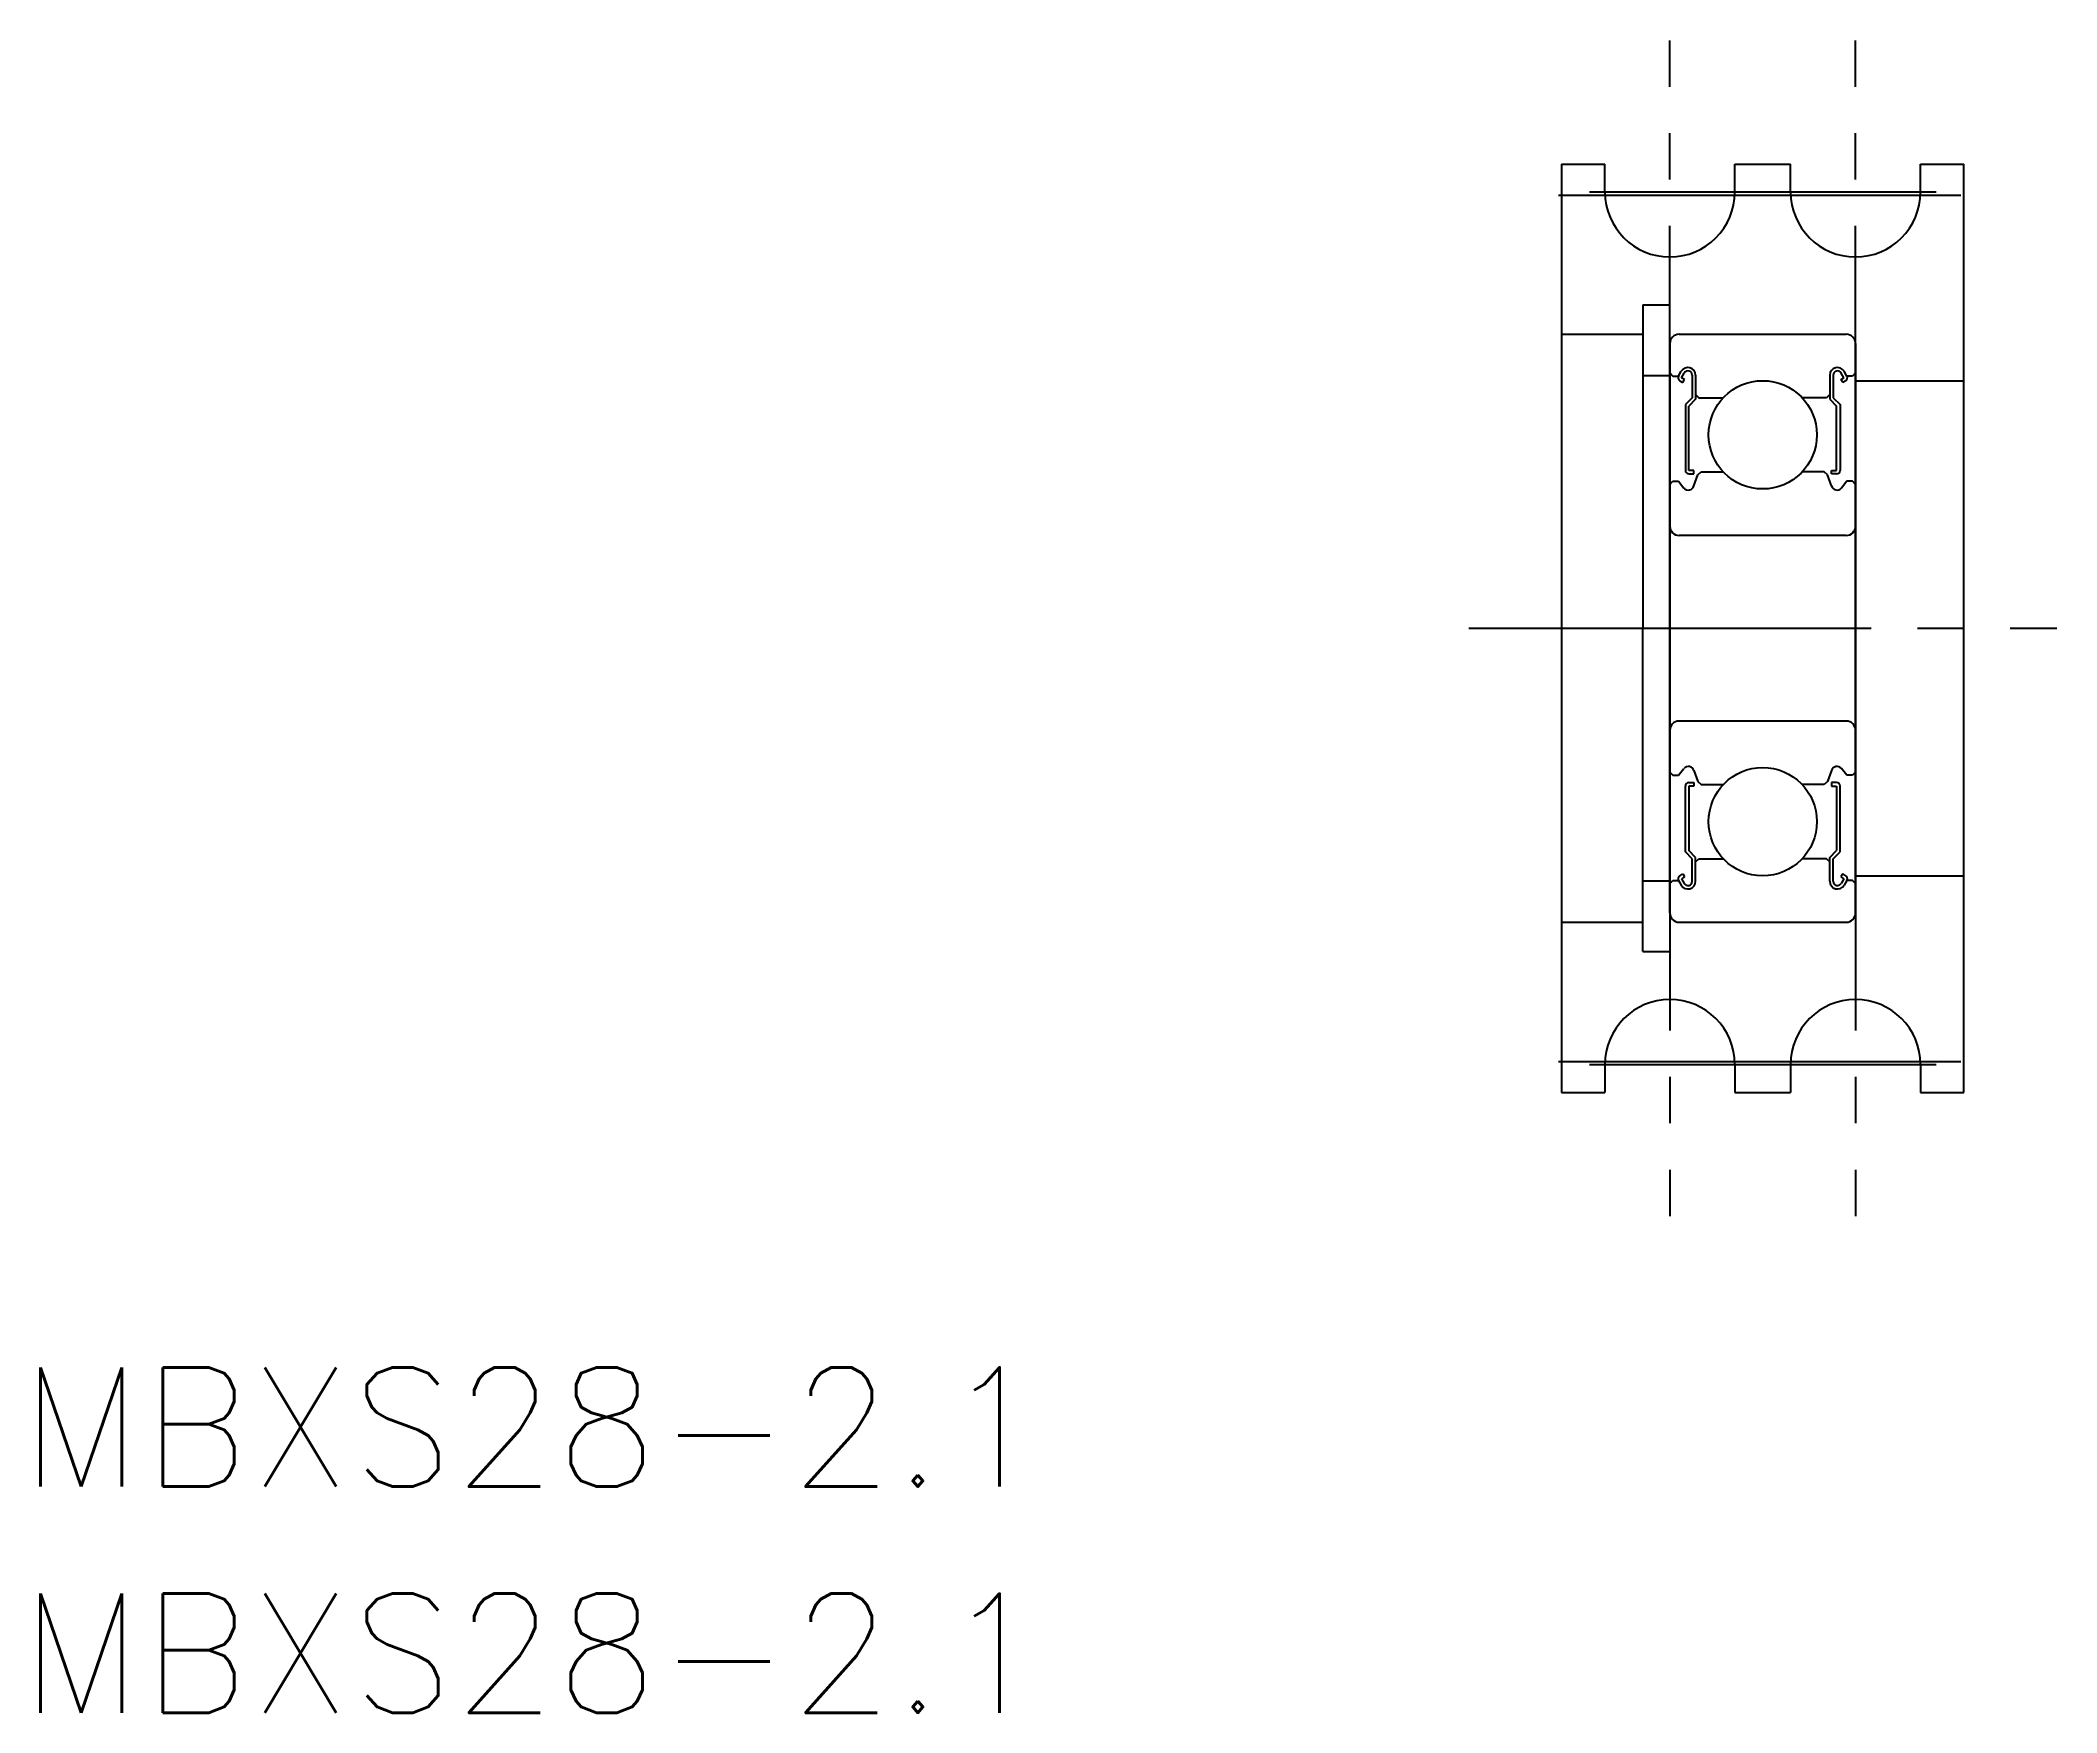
# Model space of a CAD drawing. Extents: x 107.8 to 172.9, y 182.8 to 236.9.
import ezdxf

# ---------------------------------------------------------------- set-up
doc = ezdxf.new("R2010")
doc.units = 0
doc.linetypes.add('CENTER', pattern=[17.5, 13, -1.5, 1.5, -1.5])
doc.layers.get('0').update_dxf_attribs({"linetype": 'CONTINUOUS'})
doc.layers.add('CENTER', color=1, linetype='CENTER')
doc.styles.get("Standard").update_dxf_attribs({"font": 'txt.shx', "bigfont": '@extfont2.shx'})

msp = doc.modelspace()

# ---------------------------------------------------------------- linework, layer by layer
at = {"color": 7, "linetype": 'CONTINUOUS'}
for p, q in [((156.927, 232.884), (158.327, 232.884)), ((156.927, 232.884), (156.927, 202.884)), ((158.327, 231.984), (158.327, 232.884)), ((162.527, 231.984), (162.527, 232.884)), ((162.527, 232.884), (164.327, 232.884)), ((164.327, 231.984), (164.327, 232.884)), ((168.527, 232.884), (169.927, 232.884)), ((168.527, 231.984), (168.527, 232.884)), ((169.927, 202.884), (169.927, 232.884)), ((159.552, 228.334), (159.552, 217.884)), ((159.552, 228.334), (160.427, 228.334)), ((160.427, 217.884), (160.427, 228.334)), ((156.927, 227.384), (159.552, 227.384)), ((160.427, 227.084), (160.427, 217.884)), ((160.727, 227.384), (166.127, 227.384)), ((166.427, 227.084), (166.427, 217.884)), ((160.427, 226.134), (160.527, 226.034)), ((160.704, 226.034), (160.795, 226.188)), ((160.801, 225.979), (160.891, 226.132)), ((166.053, 225.979), (165.962, 226.132)), ((166.149, 226.034), (166.058, 226.188)), ((166.427, 226.134), (166.327, 226.034)), ((159.552, 226.05), (160.427, 226.05)), ((160.527, 226.034), (160.704, 226.034)), ((160.745, 225.883), (160.841, 225.827)), ((160.897, 225.923), (160.801, 225.979)), ((160.841, 225.827), (160.897, 225.923)), ((161.149, 226.063), (161.149, 225.334)), ((161.26, 226.063), (161.26, 225.288)), ((165.593, 226.063), (165.593, 225.288)), ((165.704, 226.063), (165.704, 225.334)), ((165.956, 225.923), (166.053, 225.979)), ((166.012, 225.827), (165.956, 225.923)), ((166.108, 225.883), (166.012, 225.827)), ((166.327, 226.034), (166.149, 226.034)), ((166.427, 225.884), (169.927, 225.884)), ((161.149, 225.334), (160.927, 225.112)), ((160.927, 225.112), (160.927, 222.986)), ((161.26, 225.288), (161.038, 225.066)), ((161.038, 222.986), (161.038, 225.066)), ((161.26, 225.434), (161.36, 225.334)), ((161.36, 225.334), (162.153, 225.334)), ((165.493, 225.334), (164.7, 225.334)), ((165.593, 225.434), (165.493, 225.334)), ((165.593, 225.288), (165.815, 225.066)), ((165.704, 225.334), (165.927, 225.112)), ((165.815, 222.986), (165.815, 225.066)), ((165.927, 225.112), (165.927, 222.986)), ((166.427, 224.784), (166.427, 224.785)), ((161.204, 222.986), (161.038, 222.986)), ((161.038, 222.874), (161.204, 222.874)), ((161.204, 222.874), (161.204, 222.986)), ((161.335, 222.84), (161.435, 222.934)), ((161.435, 222.934), (162.153, 222.934)), ((165.418, 222.934), (164.7, 222.934)), ((165.518, 222.84), (165.418, 222.934)), ((165.649, 222.986), (165.815, 222.986)), ((165.649, 222.874), (165.649, 222.986)), ((165.815, 222.874), (165.649, 222.874)), ((160.427, 222.534), (160.527, 222.634)), ((160.527, 222.634), (160.704, 222.634)), ((160.704, 222.634), (160.883, 222.416)), ((161.204, 222.482), (161.335, 222.84)), ((165.649, 222.482), (165.518, 222.84)), ((166.149, 222.634), (165.97, 222.416)), ((166.327, 222.634), (166.149, 222.634)), ((166.427, 222.534), (166.327, 222.634)), ((166.427, 222.484), (166.427, 222.484)), ((166.127, 220.884), (160.727, 220.884)), ((159.552, 207.434), (159.552, 217.884)), ((160.427, 217.884), (160.427, 207.434)), ((160.427, 208.684), (160.427, 217.884)), ((166.427, 208.684), (166.427, 217.884)), ((166.127, 214.884), (160.727, 214.884)), ((160.427, 213.234), (160.527, 213.134)), ((160.527, 213.134), (160.704, 213.134)), ((160.704, 213.134), (160.883, 213.353)), ((161.204, 213.287), (161.335, 212.928)), ((165.649, 213.287), (165.518, 212.928)), ((166.149, 213.134), (165.97, 213.353)), ((166.327, 213.134), (166.149, 213.134)), ((166.427, 213.234), (166.327, 213.134)), ((160.927, 210.657), (160.927, 212.783)), ((161.038, 212.894), (161.204, 212.894)), ((161.204, 212.783), (161.038, 212.783)), ((161.038, 212.783), (161.038, 210.703)), ((161.204, 212.894), (161.204, 212.783)), ((161.335, 212.928), (161.435, 212.834)), ((161.435, 212.834), (162.153, 212.834)), ((165.418, 212.834), (164.7, 212.834)), ((165.518, 212.928), (165.418, 212.834)), ((165.815, 212.894), (165.649, 212.894)), ((165.649, 212.894), (165.649, 212.783)), ((165.649, 212.783), (165.815, 212.783)), ((165.815, 212.783), (165.815, 210.703)), ((165.927, 210.657), (165.927, 212.783)), ((161.149, 210.434), (160.927, 210.657)), ((161.26, 210.48), (161.038, 210.703)), ((161.26, 209.706), (161.26, 210.48)), ((165.593, 210.48), (165.815, 210.703)), ((165.593, 209.706), (165.593, 210.48)), ((165.704, 210.434), (165.927, 210.657)), ((160.745, 209.886), (160.841, 209.942)), ((160.897, 209.846), (160.801, 209.79)), ((160.841, 209.942), (160.897, 209.846)), ((161.149, 209.706), (161.149, 210.434)), ((161.26, 210.334), (161.36, 210.434)), ((161.36, 210.434), (162.153, 210.434)), ((165.493, 210.434), (164.7, 210.434)), ((165.593, 210.334), (165.493, 210.434)), ((165.704, 209.706), (165.704, 210.434)), ((166.012, 209.942), (165.956, 209.846)), ((165.956, 209.846), (166.053, 209.79)), ((166.108, 209.886), (166.012, 209.942)), ((166.427, 209.884), (169.927, 209.884)), ((159.552, 209.719), (160.427, 209.719)), ((160.427, 209.634), (160.527, 209.734)), ((160.527, 209.734), (160.704, 209.734)), ((160.704, 209.734), (160.795, 209.581)), ((160.801, 209.79), (160.891, 209.637)), ((166.053, 209.79), (165.962, 209.637)), ((166.149, 209.734), (166.058, 209.581)), ((166.327, 209.734), (166.149, 209.734)), ((166.427, 209.634), (166.327, 209.734)), ((156.927, 208.384), (159.552, 208.384)), ((160.727, 208.384), (166.127, 208.384)), ((159.552, 207.434), (160.427, 207.434)), ((158.327, 203.784), (158.327, 202.884)), ((162.527, 203.784), (162.527, 202.884)), ((164.327, 203.784), (164.327, 202.884)), ((168.527, 203.784), (168.527, 202.884)), ((156.927, 202.884), (158.327, 202.884)), ((162.527, 202.884), (164.327, 202.884)), ((168.527, 202.884), (169.927, 202.884))]:
    msp.add_line(p, q, dxfattribs=at)
for centre in [(163.427, 224.134), (163.427, 211.634)]:
    msp.add_circle(centre, 1.75, dxfattribs=at)
for centre, radius, start, end in [((160.427, 231.984), 2.1, 180, 0), ((166.427, 231.984), 2.1, 180, 0), ((160.727, 227.084), 0.3, 90, 180), ((166.127, 227.084), 0.3, 0, 90), ((161.011, 226.063), 0.249, 0, 150.00121), ((161.011, 226.063), 0.138, 0, 150.00256), ((165.842, 226.063), 0.249, 29.99879, 180), ((165.842, 226.063), 0.138, 29.99744, 180), ((160.801, 225.979), 0.111, 149.98707, 240.00905), ((166.053, 225.979), 0.111, 299.99095, 30.01293), ((161.038, 222.986), 0.111, 180.00005, 270.00003), ((165.815, 222.986), 0.111, 269.99997, 359.99995), ((161.026, 222.536), 0.186, 220.0002, 343.15268), ((165.827, 222.536), 0.186, 196.84732, 319.9998), ((160.727, 221.184), 0.3, 180, 270), ((166.127, 221.184), 0.3, 270, 0), ((160.727, 214.584), 0.3, 90, 180), ((166.127, 214.584), 0.3, 0, 90), ((161.026, 213.233), 0.186, 16.84732, 139.9998), ((165.827, 213.233), 0.186, 40.0002, 163.15268), ((161.038, 212.783), 0.111, 89.99997, 179.99995), ((165.815, 212.783), 0.111, 0.00005, 90.00003), ((160.801, 209.79), 0.111, 119.99095, 210.01293), ((166.053, 209.79), 0.111, 329.98707, 60.00905), ((161.011, 209.706), 0.249, 209.99879, 0), ((161.011, 209.706), 0.138, 209.99744, 0), ((165.842, 209.706), 0.249, 180, 330.00121), ((165.842, 209.706), 0.138, 180, 330.00256), ((160.727, 208.684), 0.3, 180, 270), ((166.127, 208.684), 0.3, 270, 0), ((160.427, 203.784), 2.1, 0, 180), ((166.427, 203.784), 2.1, 0, 180)]:
    msp.add_arc(centre, radius, start, end, dxfattribs=at)
at = {"layer": 'CENTER', "color": 1, "linetype": 'CENTER'}
for p, q in [((160.427, 217.884), (160.427, 236.884)), ((166.427, 217.884), (166.427, 236.884)), ((157.827, 231.984), (169.027, 231.984)), ((156.827, 231.884), (170.027, 231.884)), ((153.927, 217.884), (172.927, 217.884)), ((160.427, 217.884), (160.427, 198.884)), ((166.427, 217.884), (166.427, 198.884)), ((156.827, 203.884), (170.027, 203.884)), ((157.827, 203.784), (169.027, 203.784))]:
    msp.add_line(p, q, dxfattribs=at)

# ---------------------------------------------------------------- texts
at = {"color": 7, "linetype": 'CONTINUOUS'}
for p in [(107.106, 190.146), (107.106, 182.837)]:
    msp.add_text('MBXS28-2.1', height=3.8472, dxfattribs=at).set_placement(p)

doc.saveas('drawing.dxf')
